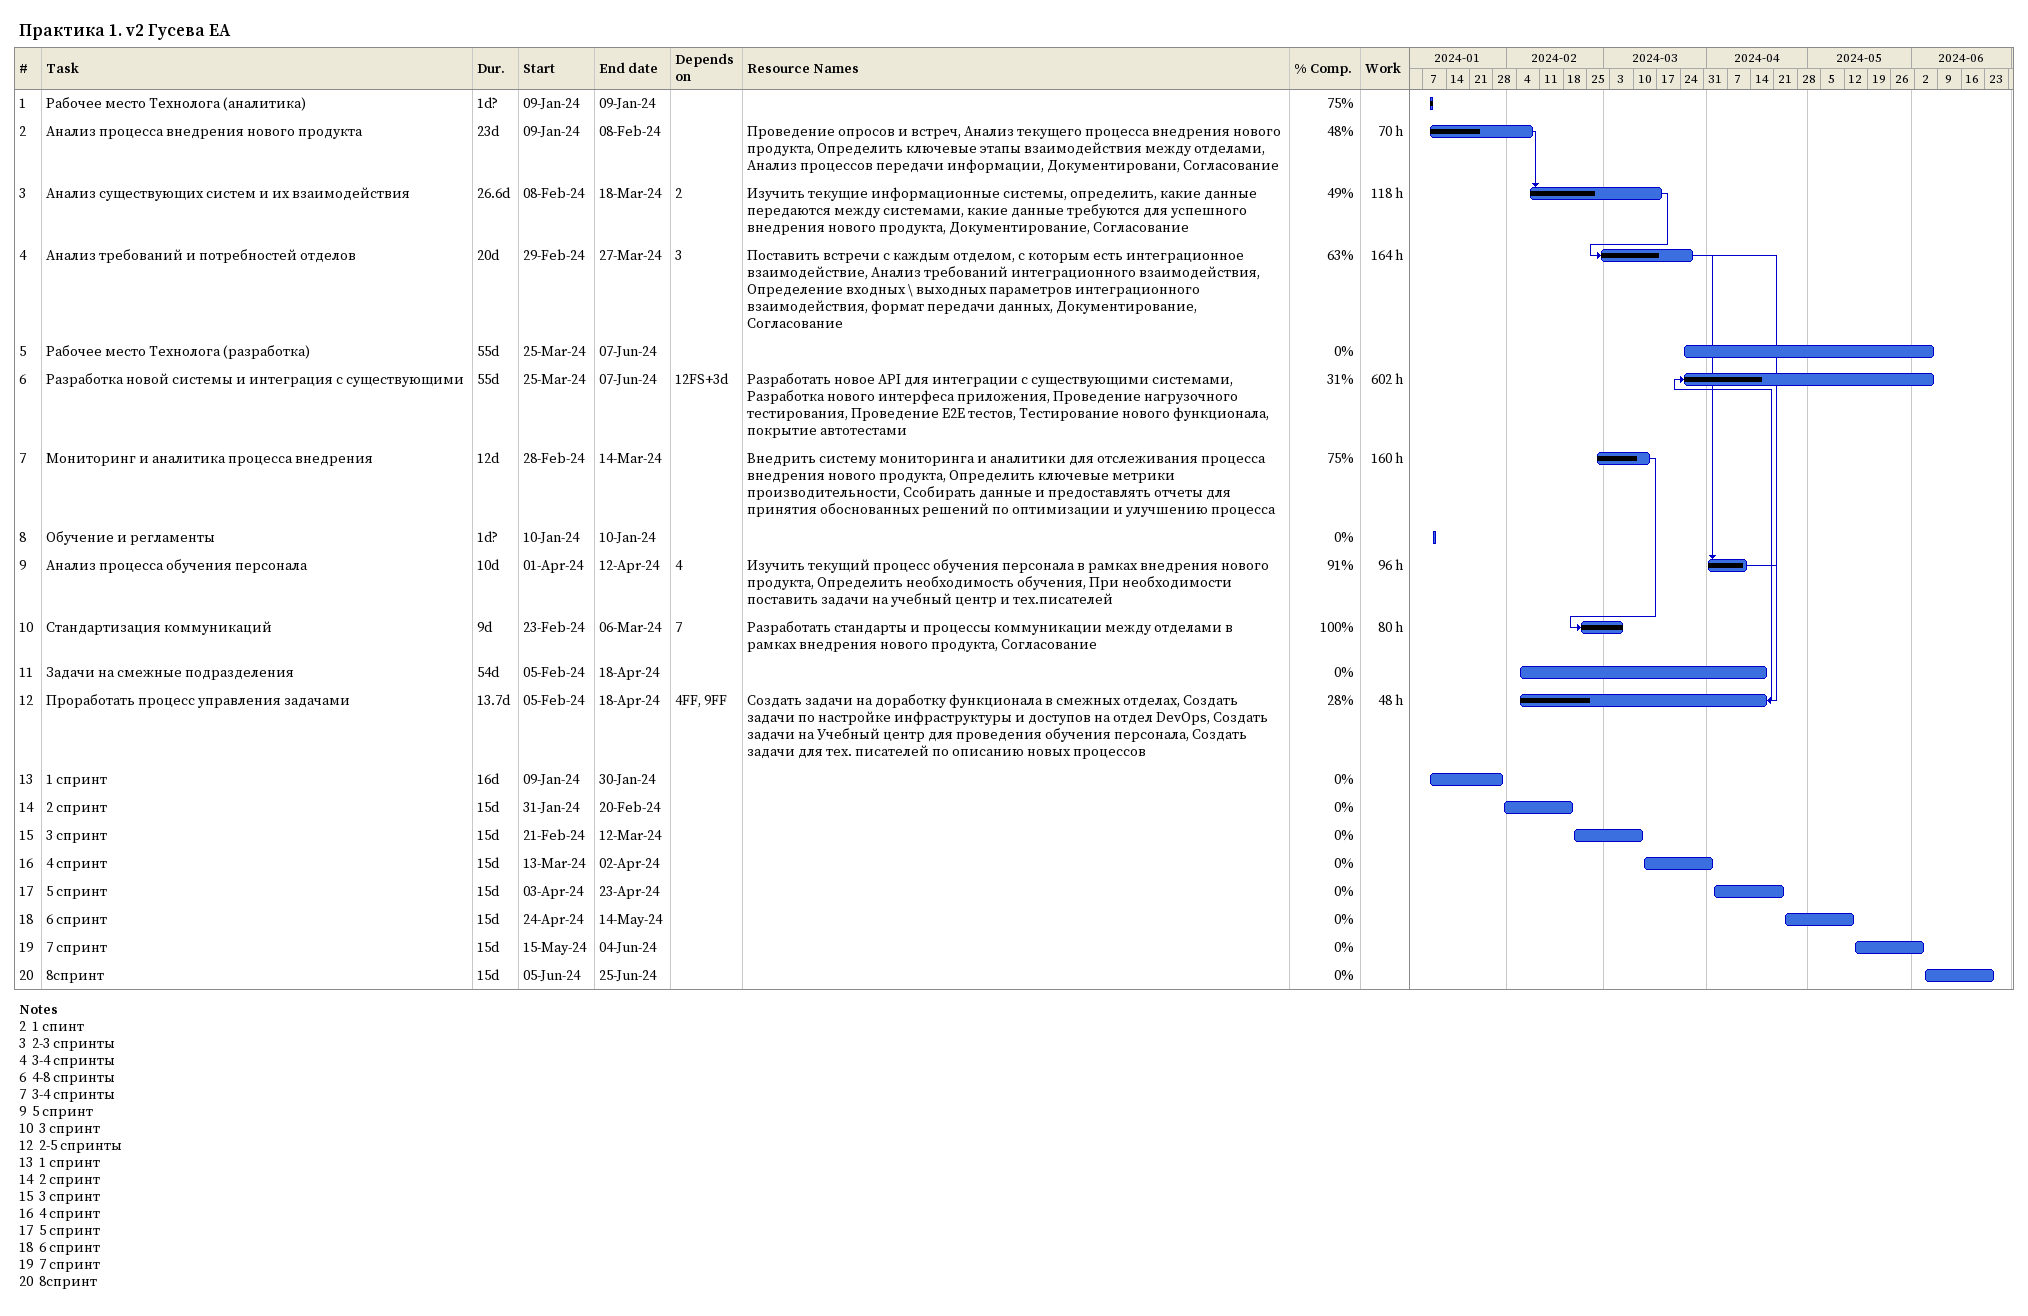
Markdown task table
Практика 1. v2 Гусева ЕА

| ID | Task | Duration | Start | Finish | Predecessors | Resources | % complete | Work (h) |
|---|---|---|---|---|---|---|---|---|
| 1 | Рабочее место Технолога (аналитика) | 1d? | 2024-01-09 | 2024-01-09 |  |  | 75 |  |
| 2 | Анализ процесса внедрения нового продукта | 23d | 2024-01-09 | 2024-02-08 |  | Проведение опросов и встреч, Анализ текущего процесса внедрения нового продукта, Определить ключевые этапы взаимодействия между отделами, Анализ процессов передачи информации, Документировани, Согласование | 48 | 70 |
| 3 | Анализ существующих систем и их взаимодействия | 26.6d | 2024-02-08 | 2024-03-18 | 2 | Изучить текущие информационные системы, определить, какие данные передаются между системами, какие данные требуются для успешного внедрения нового продукта, Документирование, Согласование | 49 | 118 |
| 4 | Анализ требований и потребностей отделов | 20d | 2024-02-29 | 2024-03-27 | 3 | Поставить встречи с каждым отделом, с которым есть интеграционное взаимодействие, Анализ требований интеграционного взаимодействия, Определение входных \ выходных параметров интеграционного взаимодействия, формат передачи данных, Документирование, Согласование | 63 | 164 |
| 5 | Рабочее место Технолога (разработка) | 55d | 2024-03-25 | 2024-06-07 |  |  | 0 |  |
| 6 | Разработка новой системы и интеграция с существующими | 55d | 2024-03-25 | 2024-06-07 | 12FS+3d | Разработать новое API для интеграции с существующими системами, Разработка нового интерфеса приложения, Проведение нагрузочного тестирования, Проведение Е2Е тестов, Тестирование нового функционала, покрытие автотестами | 31 | 602 |
| 7 | Мониторинг и аналитика процесса внедрения | 12d | 2024-02-28 | 2024-03-14 |  | Внедрить систему мониторинга и аналитики для отслеживания процесса внедрения нового продукта, Определить ключевые метрики производительности, Ссобирать данные и предоставлять отчеты для принятия обоснованных решений по оптимизации и улучшению процесса | 75 | 160 |
| 8 | Обучение и регламенты | 1d? | 2024-01-10 | 2024-01-10 |  |  | 0 |  |
| 9 | Анализ процесса обучения персонала | 10d | 2024-04-01 | 2024-04-12 | 4 | Изучить текущий процесс обучения персонала в рамках внедрения нового продукта, Определить необходимость обучения, При необходимости поставить задачи на учебный центр и тех.писателей | 91 | 96 |
| 10 | Стандартизация коммуникаций | 9d | 2024-02-23 | 2024-03-06 | 7 | Разработать стандарты и процессы коммуникации между отделами в рамках внедрения нового продукта, Согласование | 100 | 80 |
| 11 | Задачи на смежные подразделения | 54d | 2024-02-05 | 2024-04-18 |  |  | 0 |  |
| 12 | Проработать процесс управления задачами | 13.7d | 2024-02-05 | 2024-04-18 | 4FF, 9FF | Создать задачи на доработку функционала в смежных отделах, Создать задачи по настройке инфраструктуры и доступов на отдел DevOps, Создать задачи на Учебный центр для проведения обучения персонала, Создать задачи для тех. писателей по описанию новых процессов | 28 | 48 |
| 13 | 1 спринт | 16d | 2024-01-09 | 2024-01-30 |  |  | 0 |  |
| 14 | 2 спринт | 15d | 2024-01-31 | 2024-02-20 |  |  | 0 |  |
| 15 | 3 спринт | 15d | 2024-02-21 | 2024-03-12 |  |  | 0 |  |
| 16 | 4 спринт | 15d | 2024-03-13 | 2024-04-02 |  |  | 0 |  |
| 17 | 5 спринт | 15d | 2024-04-03 | 2024-04-23 |  |  | 0 |  |
| 18 | 6 спринт | 15d | 2024-04-24 | 2024-05-14 |  |  | 0 |  |
| 19 | 7 спринт | 15d | 2024-05-15 | 2024-06-04 |  |  | 0 |  |
| 20 | 8спринт | 15d | 2024-06-05 | 2024-06-25 |  |  | 0 |  |

Notes
- 2: 1 спинт
- 3: 2-3 спринты
- 4: 3-4 спринты
- 6: 4-8 спринты
- 7: 3-4 спринты
- 9: 5 спринт
- 10: 3 спринт
- 12: 2-5 спринты
- 13: 1 спринт
- 14: 2 спринт
- 15: 3 спринт
- 16: 4 спринт
- 17: 5 спринт
- 18: 6 спринт
- 19: 7 спринт
- 20: 8спринт
